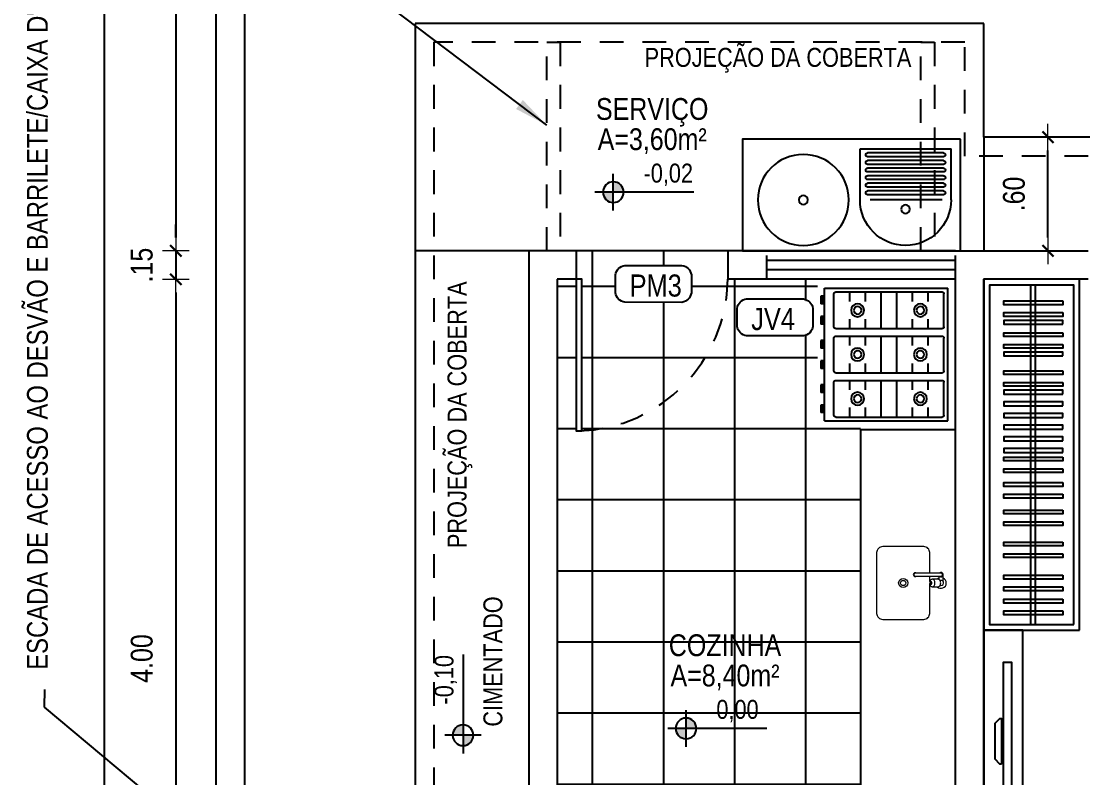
# Model space of a CAD drawing. Extents: x -415 to -176, y -135 to 749.
# Drawn here: x -397.89 to -392.29, y 738.41 to 742.4 of the extents above; entities that cross this region are included whole.
import ezdxf
from ezdxf.enums import TextEntityAlignment as Align

# ---------------------------------------------------------------- set-up
doc = ezdxf.new("R2010")
doc.units = 0
doc.header["$MEASUREMENT"] = 0
doc.header["$PDSIZE"] = -5
doc.linetypes.add('CONTINU', pattern=[0])
doc.linetypes.add('HIDDEN2', pattern=[0.1875, 0.125, -0.0625])
doc.layers.get('0').update_dxf_attribs({"linetype": 'CONTINUOUS'})
doc.layers.get('Defpoints').update_dxf_attribs({"linetype": 'CONTINUOUS'})
for name, color, linetype in [('003', 3, 'CONTINUOUS'), ('A-LAY-9', 9, 'CONTINUOUS'), ('a-pem-m', 6, 'CONTINUOUS'), ('AME_FRZ', 7, 'CONTINUOUS'), ('AR-MOB', 252, 'CONTINUOUS'), ('COTA', 7, 'CONTINUOUS'), ('COZINHA', 6, 'CONTINUOUS'), ('DIVERSOS', 1, 'CONTINUOUS'), ('E-txt-g', 3, 'CONTINUOUS'), ('Layer1', 7, 'CONTINUOUS'), ('LAYER7', 4, 'CONTINUOUS'), ('TEXTO3', 4, 'CONTINUOUS')]:
    doc.layers.add(name, color=color, linetype=linetype)
for name, color, linetype, lineweight in [('E-Cta-W', 7, 'CONTINUOUS', 20), ('E-Lay-9', 9, 'CONTINUOUS', 9), ('E-Pen-C', 4, 'CONTINUOUS', 15), ('E-Pen-G', 3, 'CONTINUOUS', 30), ('E-Txt-W', 7, 'CONTINUOUS', 20)]:
    doc.layers.add(name, color=color, linetype=linetype, lineweight=lineweight)
doc.styles.add('F2', font='swissc.ttf')
doc.styles.add('REG60', font='romans.shx', dxfattribs={"width": 0.8, "height": 0.15})
doc.styles.add('REG80', font='romans.shx', dxfattribs={"width": 0.8, "height": 0.2})
doc.dimstyles.new('DIMENSION-1', dxfattribs={"dimtxt": 0.11, "dimasz": 0.07, "dimexe": 1, "dimexo": 0, "dimgap": 0.12, "dimtad": 1, "dimzin": 7, "dimdsep": 46, "dimtxsty": 'F2', "dimblk1": 'TRACO', "dimblk2": 'TRACO', "dimsah": 1, "dimcen": 1, "dimse1": 1, "dimse2": 1, "dimclrd": 256, "dimclre": 256, "dimclrt": 6, "dimadec": 0, "dimazin": 0, "dimtfac": 1, "dimtix": 1, "dimtmove": 2, "dimatfit": 3, "dimldrblk": 'TRACO', "dimfxl": 1, "dimtolj": 1, "dimtzin": 0, "dimarcsym": 0})
doc.dimstyles.get("Standard").update_dxf_attribs({"dimtxt": 0.18, "dimasz": 0.18, "dimexe": 0.18, "dimexo": 0.0625, "dimgap": 0.09, "dimtad": 0, "dimtih": 1, "dimtoh": 1, "dimdec": 4, "dimzin": 0, "dimdsep": 46, "dimtxsty": 'Standard', "dimcen": 0.09, "dimadec": 0, "dimazin": 0, "dimtfac": 1, "dimtdec": 4, "dimtofl": 0, "dimtmove": 0, "dimatfit": 3, "dimfxl": 1, "dimtolj": 1, "dimtzin": 0, "dimarcsym": 0})

# ---------------------------------------------------------------- blocks, each defined once
blk = doc.blocks.new('LAVAND')
at = {"layer": 'A-LAY-9', "color": 8}
for p, q in [((0.2685, 1.0695), (0.5385, 1.0695)), ((0.5385, 0.5895), (0.5385, 1.0695)), ((0.2685, 1.0233), (0.2685, 0.6429)), ((0.2964, 1.0295), (0.2964, 0.6295)), ((0.3164, 1.0295), (0.3164, 0.6295)), ((0.3364, 1.0295), (0.3364, 0.6295)), ((0.3564, 1.0295), (0.3564, 0.6295)), ((0.3764, 1.0295), (0.3764, 0.6295)), ((0.3964, 1.0295), (0.3964, 0.6295)), ((0.4164, 1.0295), (0.4164, 0.6295)), ((0.4364, 1.0295), (0.4364, 0.6295)), ((0.4564, 1.0295), (0.4564, 0.6295)), ((0.4764, 1.0295), (0.4764, 0.6295)), ((0.4964, 1.0295), (0.4964, 0.6295)), ((0.5164, 1.0295), (0.5164, 0.6295)), ((0.2685, 0.5895), (0.5385, 0.5895)), ((0, 0.35), (0, -0.03))]:
    blk.add_line(p, q, dxfattribs=at)
blk.add_lwpolyline([(0.59, 1.12), (0.59, -0.03), (0, -0.03), (0, 1.12)], close=True, dxfattribs=at)
for centre, radius in [((0.2199, 0.8295), 0.0233), ((0.2685, 0.2905), 0.24), ((0.2685, 0.2905), 0.0233)]:
    blk.add_circle(centre, radius, dxfattribs=at)
for centre, radius, start, end in [((0.2685, 0.8295), 0.24, 90, 270), ((0.3064, 1.0295), 0.01, 0, 180), ((0.3464, 1.0295), 0.01, 0, 180), ((0.3864, 1.0295), 0.01, 0, 180), ((0.4264, 1.0295), 0.01, 0, 180), ((0.4664, 1.0295), 0.01, 0, 180), ((0.5064, 1.0295), 0.01, 0, 180), ((0.3064, 0.6295), 0.01, 180, 0), ((0.3464, 0.6295), 0.01, 180, 0), ((0.3864, 0.6295), 0.01, 180, 0), ((0.4264, 0.6295), 0.01, 180, 0), ((0.4664, 0.6295), 0.01, 180, 0), ((0.5064, 0.6295), 0.01, 180, 0)]:
    blk.add_arc(centre, radius, start, end, dxfattribs=at)
blk = doc.blocks.new('Fogão03_6')
at = {"layer": 'a-pem-m', "color": 8}
for p, q in [((-0.35, -0.65), (-0.35, 0)), ((-0.35, 0), (0.35, 0)), ((-0.35, 0), (0.35, 0)), ((-0.35, -0.65), (-0.35, 0)), ((-0.33, -0.59), (-0.33, -0.03)), ((-0.33, -0.59), (-0.33, -0.03)), ((-0.32, -0.02), (-0.1467, -0.02)), ((-0.32, -0.02), (-0.1467, -0.02)), ((-0.1367, -0.59), (-0.1367, -0.03)), ((-0.1367, -0.59), (-0.1367, -0.03)), ((-0.0967, -0.59), (-0.0967, -0.03)), ((-0.0967, -0.59), (-0.0967, -0.03)), ((-0.0867, -0.02), (0.0867, -0.02)), ((-0.0867, -0.02), (0.0867, -0.02)), ((0.0967, -0.59), (0.0967, -0.03)), ((0.0967, -0.59), (0.0967, -0.03)), ((0.1367, -0.59), (0.1367, -0.03)), ((0.1367, -0.59), (0.1367, -0.03)), ((0.1467, -0.02), (0.32, -0.02)), ((0.1467, -0.02), (0.32, -0.02)), ((0.33, -0.59), (0.33, -0.03)), ((0.33, -0.59), (0.33, -0.03)), ((0.35, -0.65), (0.35, 0)), ((0.35, -0.65), (0.35, 0)), ((-0.33, -0.1029), (-0.28, -0.1029)), ((-0.33, -0.1029), (-0.28, -0.1029)), ((-0.1867, -0.1029), (-0.1367, -0.1029)), ((-0.1867, -0.1029), (-0.1367, -0.1029)), ((-0.0967, -0.1029), (-0.0467, -0.1029)), ((-0.0967, -0.1029), (-0.0467, -0.1029)), ((0.0467, -0.1029), (0.0967, -0.1029)), ((0.0467, -0.1029), (0.0967, -0.1029)), ((0.1367, -0.1029), (0.1867, -0.1029)), ((0.1367, -0.1029), (0.1867, -0.1029)), ((0.28, -0.1029), (0.33, -0.1029)), ((0.28, -0.1029), (0.33, -0.1029)), ((-0.33, -0.1857), (-0.28, -0.1857)), ((-0.33, -0.1857), (-0.28, -0.1857)), ((-0.1867, -0.1857), (-0.1367, -0.1857)), ((-0.1867, -0.1857), (-0.1367, -0.1857)), ((-0.0967, -0.1857), (-0.0467, -0.1857)), ((-0.0967, -0.1857), (-0.0467, -0.1857)), ((0.0467, -0.1857), (0.0967, -0.1857)), ((0.0467, -0.1857), (0.0967, -0.1857)), ((0.1367, -0.1857), (0.1867, -0.1857)), ((0.1367, -0.1857), (0.1867, -0.1857)), ((0.28, -0.1857), (0.33, -0.1857)), ((0.28, -0.1857), (0.33, -0.1857)), ((-0.33, -0.2686), (-0.1367, -0.2686)), ((-0.33, -0.2686), (-0.1367, -0.2686)), ((-0.0967, -0.2686), (0.0967, -0.2686)), ((-0.0967, -0.2686), (0.0967, -0.2686)), ((0.1367, -0.2686), (0.33, -0.2686)), ((0.1367, -0.2686), (0.33, -0.2686)), ((-0.33, -0.3514), (-0.1367, -0.3514)), ((-0.33, -0.3514), (-0.1367, -0.3514)), ((-0.0967, -0.3514), (0.0967, -0.3514)), ((-0.0967, -0.3514), (0.0967, -0.3514)), ((0.1367, -0.3514), (0.33, -0.3514)), ((0.1367, -0.3514), (0.33, -0.3514)), ((-0.33, -0.4343), (-0.28, -0.4343)), ((-0.33, -0.4343), (-0.28, -0.4343)), ((-0.1867, -0.4343), (-0.1367, -0.4343)), ((-0.1867, -0.4343), (-0.1367, -0.4343)), ((-0.0967, -0.4343), (-0.0467, -0.4343)), ((-0.0967, -0.4343), (-0.0467, -0.4343)), ((0.0467, -0.4343), (0.0967, -0.4343)), ((0.0467, -0.4343), (0.0967, -0.4343)), ((0.1367, -0.4343), (0.1867, -0.4343)), ((0.1367, -0.4343), (0.1867, -0.4343)), ((0.28, -0.4343), (0.33, -0.4343)), ((0.28, -0.4343), (0.33, -0.4343)), ((-0.33, -0.5171), (-0.28, -0.5171)), ((-0.33, -0.5171), (-0.28, -0.5171)), ((-0.1867, -0.5171), (-0.1367, -0.5171)), ((-0.1867, -0.5171), (-0.1367, -0.5171)), ((-0.0967, -0.5171), (-0.0467, -0.5171)), ((-0.0967, -0.5171), (-0.0467, -0.5171)), ((0.0467, -0.5171), (0.0967, -0.5171)), ((0.0467, -0.5171), (0.0967, -0.5171)), ((0.1367, -0.5171), (0.1867, -0.5171)), ((0.1367, -0.5171), (0.1867, -0.5171)), ((0.28, -0.5171), (0.33, -0.5171)), ((0.28, -0.5171), (0.33, -0.5171)), ((-0.32, -0.6), (-0.1467, -0.6)), ((-0.32, -0.6), (-0.1467, -0.6)), ((-0.0867, -0.6), (0.0867, -0.6)), ((-0.0867, -0.6), (0.0867, -0.6)), ((0.1467, -0.6), (0.32, -0.6)), ((0.1467, -0.6), (0.32, -0.6)), ((-0.35, -0.65), (0.35, -0.65)), ((-0.35, -0.65), (0.35, -0.65)), ((-0.3068, -0.65), (-0.3068, -0.67)), ((-0.3068, -0.65), (-0.3068, -0.67)), ((-0.2669, -0.66), (-0.3068, -0.66)), ((-0.2669, -0.66), (-0.3068, -0.66)), ((-0.2669, -0.67), (-0.3068, -0.67)), ((-0.2669, -0.67), (-0.3068, -0.67)), ((-0.2669, -0.65), (-0.2669, -0.67)), ((-0.2669, -0.65), (-0.2669, -0.67)), ((-0.1998, -0.65), (-0.1998, -0.67)), ((-0.1998, -0.65), (-0.1998, -0.67)), ((-0.1599, -0.66), (-0.1998, -0.66)), ((-0.1599, -0.66), (-0.1998, -0.66)), ((-0.1599, -0.67), (-0.1998, -0.67)), ((-0.1599, -0.67), (-0.1998, -0.67)), ((-0.1599, -0.65), (-0.1599, -0.67)), ((-0.1599, -0.65), (-0.1599, -0.67)), ((-0.0734, -0.65), (-0.0734, -0.67)), ((-0.0734, -0.65), (-0.0734, -0.67)), ((-0.0335, -0.66), (-0.0734, -0.66)), ((-0.0335, -0.66), (-0.0734, -0.66)), ((-0.0335, -0.67), (-0.0734, -0.67)), ((-0.0335, -0.67), (-0.0734, -0.67)), ((-0.0335, -0.65), (-0.0335, -0.67)), ((-0.0335, -0.65), (-0.0335, -0.67)), ((0.0335, -0.65), (0.0335, -0.67)), ((0.0335, -0.65), (0.0335, -0.67)), ((0.0734, -0.66), (0.0335, -0.66)), ((0.0734, -0.66), (0.0335, -0.66)), ((0.0734, -0.67), (0.0335, -0.67)), ((0.0734, -0.67), (0.0335, -0.67)), ((0.0734, -0.65), (0.0734, -0.67)), ((0.0734, -0.65), (0.0734, -0.67)), ((0.1599, -0.65), (0.1599, -0.67)), ((0.1599, -0.65), (0.1599, -0.67)), ((0.1998, -0.66), (0.1599, -0.66)), ((0.1998, -0.66), (0.1599, -0.66)), ((0.1998, -0.67), (0.1599, -0.67)), ((0.1998, -0.67), (0.1599, -0.67)), ((0.1998, -0.65), (0.1998, -0.67)), ((0.1998, -0.65), (0.1998, -0.67)), ((0.2669, -0.65), (0.2669, -0.67)), ((0.2669, -0.65), (0.2669, -0.67)), ((0.3067, -0.66), (0.2669, -0.66)), ((0.3067, -0.66), (0.2669, -0.66)), ((0.3067, -0.67), (0.2669, -0.67)), ((0.3067, -0.67), (0.2669, -0.67)), ((0.3067, -0.65), (0.3067, -0.67)), ((0.3067, -0.65), (0.3067, -0.67))]:
    blk.add_line(p, q, dxfattribs=at)
for centre, radius in [((-0.2333, -0.1443), 0.0341), ((-0.2333, -0.1443), 0.0341), ((0, -0.1443), 0.0341), ((0, -0.1443), 0.0341), ((0.2333, -0.1443), 0.0341), ((0.2333, -0.1443), 0.0341), ((-0.2333, -0.1443), 0.02), ((-0.2333, -0.1443), 0.02), ((0, -0.1443), 0.02), ((0, -0.1443), 0.02), ((0.2333, -0.1443), 0.02), ((0.2333, -0.1443), 0.02), ((-0.2333, -0.4757), 0.0341), ((-0.2333, -0.4757), 0.0341), ((0, -0.4757), 0.0341), ((0, -0.4757), 0.0341), ((0.2333, -0.4757), 0.0341), ((0.2333, -0.4757), 0.0341), ((-0.2333, -0.4757), 0.02), ((-0.2333, -0.4757), 0.02), ((0, -0.4757), 0.02), ((0, -0.4757), 0.02), ((0.2333, -0.4757), 0.02), ((0.2333, -0.4757), 0.02)]:
    blk.add_circle(centre, radius, dxfattribs=at)
for centre, start, end in [((-0.32, -0.03), 89.9995, 179.9996), ((-0.32, -0.03), 89.9995, 179.9996), ((-0.1467, -0.03), 359.9996, 89.9995), ((-0.1467, -0.03), 359.9996, 89.9995), ((-0.0867, -0.03), 89.9995, 179.9996), ((-0.0867, -0.03), 89.9995, 179.9996), ((0.0867, -0.03), 359.9996, 89.9995), ((0.0867, -0.03), 359.9996, 89.9995), ((0.1467, -0.03), 89.9995, 179.9996), ((0.1467, -0.03), 89.9995, 179.9996), ((0.32, -0.03), 359.9996, 89.9995), ((0.32, -0.03), 359.9996, 89.9995), ((-0.32, -0.59), 179.9996, 269.9995), ((-0.32, -0.59), 179.9996, 269.9995), ((-0.1467, -0.59), 269.9995, 359.9996), ((-0.1467, -0.59), 269.9995, 359.9996), ((-0.0867, -0.59), 179.9996, 269.9995), ((-0.0867, -0.59), 179.9996, 269.9995), ((0.0867, -0.59), 269.9995, 359.9996), ((0.0867, -0.59), 269.9995, 359.9996), ((0.1467, -0.59), 179.9996, 269.9995), ((0.1467, -0.59), 179.9996, 269.9995), ((0.32, -0.59), 269.9995, 359.9996), ((0.32, -0.59), 269.9995, 359.9996)]:
    blk.add_arc(centre, 0.01, start, end, dxfattribs=at)
blk = doc.blocks.new('Cuba coz')
at = {"color": 8}
blk.add_line((7.5, -4.5), (7.5, -2.41), dxfattribs=at)
for points in [[(13.41, -6.5), (13.41, -20, 0.414214), (17.41, -24), (44.41, -24, 0.414214), (48.41, -20), (48.41, 20, 0.414214), (44.41, 24), (17.41, 24, 0.414214), (13.41, 20), (13.41, 0.74)], [(6.7, 1.75), (6, 1.75, 0.546464), (4.41, -0.73, -0.10784), (4.5, -1.15), (4.5, -5.5)], [(11.72, 2.5), (7.96, 2.5, 0.133256), (7.32, 2.33, 0.106756), (6.71, 1.77, 0.082828), (6.34, 0.99, 0.071352), (6.19, 0, 0.071352), (6.34, -0.99, 0.082828), (6.71, -1.77, 0.106756), (7.32, -2.33, 0.133256), (7.96, -2.5), (11.72, -2.5)], [(4.41, -0.73, 0.293273), (6, -1.75), (6.7, -1.75)], [(13.41, -1), (13.41, -4.5, 0.414214)]]:
    blk.add_lwpolyline(points, format="xyb", dxfattribs=at)
for points in [[(11.72, -2.5, 0.133256), (12.36, -2.33, 0.106756), (12.97, -1.77, 0.082828), (13.35, -0.99, 0.071352), (13.49, 0, 0.071352), (13.35, 0.99, 0.082828), (12.97, 1.77, 0.106756), (12.36, 2.33, 0.133256), (11.72, 2.5, 0.133256), (11.08, 2.33, 0.106756), (10.47, 1.77, 0.082828), (10.1, 0.99, 0.071352), (9.95, 0, 0.071352), (10.1, -0.99, 0.082828), (10.47, -1.77, 0.106756), (11.08, -2.33, 0.133256)], [(12.47, 0.75, 0.133256), (12.28, 0.7, 0.106756), (12.1, 0.53, 0.082828), (11.98, 0.3, 0.071352), (11.94, 0, 0.071352), (11.98, -0.3, 0.082828), (12.1, -0.53, 0.106756), (12.28, -0.7, 0.133256), (12.47, -0.75, 0.133256), (12.66, -0.7, 0.106756), (12.85, -0.53, 0.082828), (12.96, -0.3, 0.071352), (13, 0, 0.071352), (12.96, 0.3, 0.082828), (12.85, 0.53, 0.106756), (12.66, 0.7, 0.133256)], [(6, -6.5), (23, -6.5, 1), (23, -4.5), (6, -4.5, 1)]]:
    blk.add_lwpolyline(points, format="xyb", close=True, dxfattribs=at)
for radius in [3, 1.75]:
    blk.add_circle((30.91, 0), radius, dxfattribs=at)
for centre, radius, start, end in [((6, 0), 3.5, 45.58469, 244.62307), ((6, -5.5), 1.5, 41.81031, 318.18969), ((6, 0), 3.5, 295.37693, 314.41531), ((23, -5.5), 1.25, 233.1301, 126.8699)]:
    blk.add_arc(centre, radius, start, end, dxfattribs=at)
blk = doc.blocks.new('TXT-AMB75')
at = {"layer": 'E-txt-g', "style": 'REG80', "width": 0.8, "flags": 8}
blk.add_attdef('TXT', text='', height=0.2, dxfattribs=at).set_placement((0.0055, 0.2964), align=Align.CENTER)
at = {"layer": 'E-Txt-W', "style": 'REG60', "width": 0.8, "flags": 8}
blk.add_attdef('TXT', text='', height=0.15, dxfattribs=at).set_placement((0.0055, 0.0271), align=Align.CENTER)
blk = doc.blocks.new('NIVEL')
at = {"layer": 'DIVERSOS'}
h = blk.add_hatch(color=7, dxfattribs=at)
h.paths.add_polyline_path([(0, 0.137, 0.414214), (-0.137, 0), (0, 0)])
h.paths.add_polyline_path([(0, 0), (0, -0.137, 0.414214), (0.137, 0)])
at = {"layer": 'DIVERSOS', "color": 7}
for p, q in [((0, 0.242), (0, -0.242)), ((1.067, 0), (-0.242, 0))]:
    blk.add_line(p, q, dxfattribs=at)
blk.add_circle((0, 0), 0.137, dxfattribs=at)
blk = doc.blocks.new('TRACO')
at = {"layer": 'E-Pen-C'}
for p, q in [((0, 1), (0, -1)), ((-1, 0), (1, 0))]:
    blk.add_line(p, q, dxfattribs=at)
at = {"layer": 'E-Pen-G'}
blk.add_line((-0.424, -0.424), (0.424, 0.424), dxfattribs=at)
blk = doc.blocks.new('*D318')
at = {"color": 4, "lineweight": -2}
blk.add_line((-397.0727, 744.9671), (-397.0727, 741.2571), dxfattribs=at)
at = {"layer": 'Defpoints', "color": 0, "linetype": 'Continuous'}
for p in [(-396.7112, 745.0371), (-397.0727, 741.1871), (-395.2112, 741.1871)]:
    blk.add_point(p, dxfattribs=at)
at = {"color": 4, "linetype": 'Continuous', "lineweight": -2, "xscale": 0.07, "yscale": 0.07, "zscale": 0.07}
for p, rotation in [((-397.0727, 745.0371), 90), ((-397.0727, 741.1871), 270)]:
    blk.add_blockref('TRACO', p, dxfattribs=dict(at, rotation=rotation))
at = {"color": 4, "linetype": 'Continuous', "insert": (-397.2518, 743.1121), "char_height": 0.115, "attachment_point": 5, "rotation": 90, "style": 'F2'}
blk.add_mtext('\\A1;3.85', dxfattribs=at)
blk = doc.blocks.new('*D319')
at = {"color": 4, "lineweight": -2}
for p, q in [((-397.0727, 741.2571), (-397.0727, 741.3271)), ((-397.0727, 741.1871), (-397.0727, 741.0371)), ((-397.0727, 740.9671), (-397.0727, 740.8971))]:
    blk.add_line(p, q, dxfattribs=at)
at = {"layer": 'Defpoints', "color": 0, "linetype": 'Continuous'}
for p in [(-395.2112, 741.1871), (-397.0727, 741.0371), (-395.0612, 741.0371)]:
    blk.add_point(p, dxfattribs=at)
at = {"color": 4, "linetype": 'Continuous', "lineweight": -2, "xscale": 0.07, "yscale": 0.07, "zscale": 0.07}
for p, rotation in [((-397.0727, 741.1871), 270), ((-397.0727, 741.0371), 90)]:
    blk.add_blockref('TRACO', p, dxfattribs=dict(at, rotation=rotation))
at = {"color": 4, "linetype": 'Continuous', "insert": (-397.2518, 741.1121), "char_height": 0.115, "attachment_point": 5, "rotation": 90, "style": 'F2'}
blk.add_mtext('\\A1;.15', dxfattribs=at)
blk = doc.blocks.new('*D320')
at = {"color": 4, "lineweight": -2}
blk.add_line((-397.0727, 740.9671), (-397.0727, 737.1071), dxfattribs=at)
at = {"layer": 'Defpoints', "color": 0, "linetype": 'Continuous'}
for p in [(-395.0612, 741.0371), (-397.0727, 737.0371), (-392.8112, 737.0371)]:
    blk.add_point(p, dxfattribs=at)
at = {"color": 4, "linetype": 'Continuous', "lineweight": -2, "xscale": 0.07, "yscale": 0.07, "zscale": 0.07}
for p, rotation in [((-397.0727, 741.0371), 90), ((-397.0727, 737.0371), 270)]:
    blk.add_blockref('TRACO', p, dxfattribs=dict(at, rotation=rotation))
at = {"color": 4, "linetype": 'Continuous', "insert": (-397.2517, 739.0371), "char_height": 0.115, "attachment_point": 5, "rotation": 90, "style": 'F2'}
blk.add_mtext('\\A1;4.00', dxfattribs=at)
blk = doc.blocks.new('*D363')
at = {"color": 4, "lineweight": -2}
blk.add_line((-392.4735, 741.2571), (-392.4735, 741.7171), dxfattribs=at)
at = {"layer": 'Defpoints', "color": 0, "linetype": 'Continuous'}
for p in [(-392.4735, 741.7871), (-390.0112, 741.7871), (-390.0112, 741.1871)]:
    blk.add_point(p, dxfattribs=at)
at = {"color": 4, "linetype": 'Continuous', "lineweight": -2, "xscale": 0.07, "yscale": 0.07, "zscale": 0.07}
for p, rotation in [((-392.4735, 741.7871), 90), ((-392.4735, 741.1871), 270)]:
    blk.add_blockref('TRACO', p, dxfattribs=dict(at, rotation=rotation))
at = {"color": 4, "linetype": 'Continuous', "insert": (-392.6525, 741.4871), "char_height": 0.115, "attachment_point": 5, "rotation": 90, "style": 'F2'}
blk.add_mtext('\\A1;.60', dxfattribs=at)
blk = doc.blocks.new('*D443')
at = {"color": 4, "lineweight": -2}
blk.add_line((-397.4491, 720.2571), (-397.4491, 745.1171), dxfattribs=at)
at = {"layer": 'Defpoints', "color": 0, "linetype": 'Continuous'}
for p in [(-397.4491, 745.1871), (-396.8612, 745.1871), (-396.8612, 720.1871)]:
    blk.add_point(p, dxfattribs=at)
at = {"color": 4, "linetype": 'Continuous', "lineweight": -2, "xscale": 0.07, "yscale": 0.07, "zscale": 0.07}
for p, rotation in [((-397.4491, 745.1871), 90), ((-397.4491, 720.1871), 270)]:
    blk.add_blockref('TRACO', p, dxfattribs=dict(at, rotation=rotation))
at = {"color": 4, "linetype": 'Continuous', "insert": (-397.6282, 732.6871), "char_height": 0.115, "attachment_point": 5, "rotation": 90, "style": 'F2'}
blk.add_mtext('\\A1;25.00', dxfattribs=at)

msp = doc.modelspace()

# ---------------------------------------------------------------- hatches: boundary and pattern name
h = msp.add_hatch()
h.set_pattern_fill('ANSI37,_O', color=8, scale=3, angle=45)
h.set_pattern_definition([(90, (0, 0), (-0.375, 6e-17), []), (180, (0, 0), (-6e-17, -0.375), [])])
h.paths.add_polyline_path([(-394.9612, 741.1871), (-394.9612, 741.0371), (-395.0612, 741.0371), (-395.0612, 736.8871), (-394.0112, 736.8871), (-394.0112, 737.2871), (-392.9612, 737.2871), (-392.9612, 737.4592), (-393.675, 737.4592), (-393.675, 738.2241), (-393.4612, 738.2778), (-393.4612, 740.2907), (-393.6887, 740.2907), (-393.6887, 741.0371), (-394.1612, 741.0371), (-394.1612, 741.1871)])
edge = h.paths.add_edge_path(flags=16)
edge.add_arc((-394.4125, 740.9743), 0.0592, 278.3326, 351.6674, ccw=False)
edge.add_line((-394.4039, 740.9157), (-394.7042, 740.916))
edge.add_arc((-394.696, 740.9743), 0.0589, 188.3991, 261.9681, ccw=False)
edge.add_line((-394.7542, 740.9657), (-394.7542, 741.0604))
edge.add_arc((-394.6953, 741.0518), 0.0595, 98.6118, 171.7415, ccw=False)
edge.add_line((-394.7042, 741.1107), (-394.4039, 741.1104))
edge.add_arc((-394.4125, 741.0518), 0.0592, 8.3326, 81.6674, ccw=False)
edge.add_line((-394.3539, 741.0604), (-394.3539, 740.9657))
edge = h.paths.add_edge_path(flags=16)
edge.add_arc((-393.7714, 740.7976), 0.0592, 278.3326, 351.6674, ccw=False)
edge.add_line((-393.7628, 740.739), (-394.0631, 740.7393))
edge.add_arc((-394.0549, 740.7976), 0.0589, 188.3991, 261.9681, ccw=False)
edge.add_line((-394.1131, 740.789), (-394.1131, 740.8837))
edge.add_arc((-394.0542, 740.8751), 0.0595, 98.6118, 171.7415, ccw=False)
edge.add_line((-394.0631, 740.934), (-393.7628, 740.9337))
edge.add_arc((-393.7714, 740.8751), 0.0592, 8.3326, 81.6674, ccw=False)
edge.add_line((-393.7128, 740.8837), (-393.7128, 740.789))
h.paths.add_polyline_path([(-394.9612, 741.0371), (-394.9612, 740.2378), (-394.9312, 740.2378), (-394.9312, 741.0371)], flags=16)
edge = h.paths.add_edge_path(flags=16)
edge.add_line((-393.9567, 738.6685), (-394.4782, 738.6685))
edge = h.paths.add_edge_path(flags=16)
edge.add_arc((-394.3818, 738.6685), 0.0548, 0, 360)
edge = h.paths.add_edge_path(flags=16)
edge.add_line((-394.3818, 738.5722), (-394.3818, 738.7649))
h.paths.add_polyline_path([(-394.4765, 739.0169), (-393.8766, 739.0169), (-393.8766, 739.1977), (-394.4765, 739.1977)], flags=24)
h.paths.add_polyline_path([(-394.5323, 738.8339), (-393.8208, 738.8339), (-393.8208, 739.0405), (-394.5323, 739.0405)], flags=24)
h.paths.add_polyline_path([(-394.2521, 738.6698), (-393.9604, 738.6698), (-393.9604, 738.8494), (-394.2521, 738.8494)], flags=24)
h.paths.add_polyline_path([(-394.1735, 737.5871), (-393.8492, 737.5871), (-393.8492, 737.828), (-394.1735, 737.828)], flags=24)

# ---------------------------------------------------------------- linework, layer by layer
at = {"color": 8, "linetype": 'Continuous'}
for p, q in [((-392.8112, 741.7871), (-392.8112, 741.1871)), ((-395.2112, 741.1871), (-395.8112, 741.1871))]:
    msp.add_line(p, q, dxfattribs=at)
at = {"color": 8}
for points in [[(-392.3073, 739.1869), (-392.3073, 741.0371), (-392.8112, 741.0371), (-392.8112, 739.1869)], [(-392.3373, 739.2169), (-392.3373, 741.0071), (-392.7812, 741.0071), (-392.7812, 739.2169)], [(-392.8112, 739.1869), (-392.8112, 737.99), (-392.6061, 737.99), (-392.6061, 739.1869)]]:
    msp.add_lwpolyline(points, close=True, dxfattribs=at)
at = {"color": 8, "linetype": 'CONTINU'}
msp.add_lwpolyline([(-393.4612, 740.2426), (-393.4612, 738.2778), (-392.9612, 738.2778), (-392.9612, 740.2426)], close=True, dxfattribs=at)
at = {"layer": '003', "color": 8, "ltscale": 0.5}
for p, q in [((-392.5639, 739.2169), (-392.5639, 741.0071)), ((-392.5389, 739.2169), (-392.5389, 741.0071))]:
    msp.add_line(p, q, dxfattribs=at)
for points in [[(-392.3948, 740.923), (-392.3948, 740.903), (-392.7066, 740.903), (-392.7066, 740.923)], [(-392.3948, 740.8615), (-392.3948, 740.8415), (-392.7066, 740.8415), (-392.7066, 740.8615)], [(-392.3948, 740.8005), (-392.3948, 740.8205), (-392.7066, 740.8205), (-392.7066, 740.8005)], [(-392.3948, 740.7556), (-392.3948, 740.7356), (-392.7066, 740.7356), (-392.7066, 740.7556)], [(-392.3948, 740.694), (-392.3948, 740.674), (-392.7066, 740.674), (-392.7066, 740.694)], [(-392.3948, 740.633), (-392.3948, 740.653), (-392.7066, 740.653), (-392.7066, 740.633)], [(-392.3948, 740.5547), (-392.3948, 740.5347), (-392.7066, 740.5347), (-392.7066, 740.5547)], [(-392.3948, 740.4931), (-392.3948, 740.4731), (-392.7066, 740.4731), (-392.7066, 740.4931)], [(-392.3948, 740.4321), (-392.3948, 740.4521), (-392.7066, 740.4521), (-392.7066, 740.4321)], [(-392.3948, 740.3706), (-392.3948, 740.3906), (-392.7066, 740.3906), (-392.7066, 740.3706)], [(-392.3948, 740.309), (-392.3948, 740.329), (-392.7066, 740.329), (-392.7066, 740.309)], [(-392.3948, 740.2474), (-392.3948, 740.2674), (-392.7066, 740.2674), (-392.7066, 740.2474)], [(-392.3948, 740.1859), (-392.3948, 740.2059), (-392.7066, 740.2059), (-392.7066, 740.1859)], [(-392.3948, 740.1243), (-392.3948, 740.1443), (-392.7066, 740.1443), (-392.7066, 740.1243)], [(-392.3948, 740.0999), (-392.3948, 740.0799), (-392.7066, 740.0799), (-392.7066, 740.0999)], [(-392.3948, 740.0384), (-392.3948, 740.0184), (-392.7066, 740.0184), (-392.7066, 740.0384)], [(-392.3948, 739.9653), (-392.3948, 739.9453), (-392.7066, 739.9453), (-392.7066, 739.9653)], [(-392.3948, 739.9037), (-392.3948, 739.8837), (-392.7066, 739.8837), (-392.7066, 739.9037)], [(-392.3948, 739.8196), (-392.3948, 739.7996), (-392.7066, 739.7996), (-392.7066, 739.8196)], [(-392.3948, 739.758), (-392.3948, 739.738), (-392.7066, 739.738), (-392.7066, 739.758)], [(-392.3948, 739.6516), (-392.3948, 739.6316), (-392.7066, 739.6316), (-392.7066, 739.6516)], [(-392.3948, 739.59), (-392.3948, 739.57), (-392.7066, 739.57), (-392.7066, 739.59)], [(-392.3948, 739.4763), (-392.3948, 739.4563), (-392.7066, 739.4563), (-392.7066, 739.4763)], [(-392.3948, 739.4147), (-392.3948, 739.3947), (-392.7066, 739.3947), (-392.7066, 739.4147)], [(-392.3948, 739.3497), (-392.3948, 739.3297), (-392.7066, 739.3297), (-392.7066, 739.3497)], [(-392.3948, 739.2881), (-392.3948, 739.2681), (-392.7066, 739.2681), (-392.7066, 739.2881)]]:
    msp.add_lwpolyline(points, close=True, dxfattribs=at)
at = {"layer": 'AME_FRZ', "color": 7, "linetype": 'Continuous'}
msp.add_lwpolyline([(-394.9612, 741.0371), (-394.9612, 740.2378), (-394.9312, 740.2378), (-394.9312, 741.0371)], close=True, dxfattribs=at)
at = {"layer": 'AR-MOB'}
for points in [[(-392.6655, 738.2), (-392.7083, 738.2), (-392.7083, 739.0176), (-392.6655, 739.0176)], [(-392.718, 738.4798), (-392.7266, 738.4798), (-392.7522, 738.5055), (-392.7522, 738.6956), (-392.7266, 738.7213), (-392.718, 738.7213)]]:
    msp.add_lwpolyline(points, close=True, dxfattribs=at)
at = {"layer": 'COTA', "color": 4, "linetype": 'Continuous'}
for points in [[(-394.3539, 740.9657, -0.331371), (-394.4039, 740.9157), (-394.7042, 740.916, -0.332506), (-394.7542, 740.9657), (-394.7542, 741.0604, -0.330378), (-394.7042, 741.1107), (-394.4039, 741.1104, -0.331371), (-394.3539, 741.0604)], [(-393.7128, 740.789, -0.331371), (-393.7628, 740.739), (-394.0631, 740.7393, -0.332506), (-394.1131, 740.789), (-394.1131, 740.8837, -0.330378), (-394.0631, 740.934), (-393.7628, 740.9337, -0.331371), (-393.7128, 740.8837)]]:
    msp.add_lwpolyline(points, format="xyb", close=True, dxfattribs=at)
at = {"layer": 'COTA', "color": 8, "linetype": 'HIDDEN2'}
msp.add_arc((-394.9736, 741.0492), 0.8125, 271.933, 359.1514, dxfattribs=at)
at = {"layer": 'TEXTO3', "color": 5}
for p, q in [((-396.8612, 745.1871), (-396.8612, 720.1871)), ((-396.7112, 745.0371), (-396.7112, 720.6371)), ((-394.9612, 741.1871), (-395.2112, 741.1871)), ((-395.2112, 741.1871), (-395.2112, 735.5292)), ((-394.9612, 741.1871), (-394.9612, 741.0371)), ((-393.9562, 741.1871), (-394.1612, 741.1871)), ((-394.1612, 741.1871), (-394.1612, 741.0371)), ((-392.9612, 741.1871), (-392.2612, 741.1871)), ((-394.9612, 741.0371), (-395.0612, 741.0371)), ((-395.0612, 741.0371), (-395.0612, 735.5292)), ((-393.9562, 741.0371), (-394.1612, 741.0371)), ((-392.9612, 741.0371), (-392.9612, 741.0371)), ((-392.9612, 736.8871), (-392.9612, 741.0371)), ((-392.2612, 741.0371), (-392.8112, 741.0371)), ((-392.8112, 737.0371), (-392.8112, 741.0371))]:
    msp.add_line(p, q, dxfattribs=at)
at = {"layer": 'TEXTO3', "color": 8}
for p, q in [((-395.8112, 742.3871), (-395.8112, 730.1371)), ((-392.8112, 742.3871), (-395.8112, 742.3871)), ((-392.8112, 741.7871), (-392.8112, 742.3871)), ((-390.0112, 741.7871), (-392.8112, 741.7871)), ((-394.1612, 741.1871), (-394.9612, 741.1871)), ((-392.9612, 741.1871), (-393.9562, 741.1871)), ((-392.9612, 741.0371), (-393.9562, 741.0371))]:
    msp.add_line(p, q, dxfattribs=at)
at = {"layer": 'TEXTO3', "color": 8, "linetype": 'HIDDEN2'}
for p, q in [((-395.7112, 742.2871), (-395.7112, 730.2371)), ((-392.9112, 742.2871), (-395.7112, 742.2871)), ((-392.9112, 741.6871), (-392.9112, 742.2871)), ((-390.0112, 741.6871), (-392.9112, 741.6871))]:
    msp.add_line(p, q, dxfattribs=at)
at = {"layer": 'TEXTO3', "color": 5, "linetype": 'HIDDEN2'}
for p, q in [((-393.9562, 741.0371), (-393.9562, 741.1871)), ((-392.9612, 741.0371), (-392.9612, 741.1871))]:
    msp.add_line(p, q, dxfattribs=at)
at = {"layer": 'TEXTO3', "color": 7}
for p, q in [((-392.9612, 741.1371), (-393.9562, 741.1371)), ((-392.9612, 741.0871), (-393.9562, 741.0871))]:
    msp.add_line(p, q, dxfattribs=at)
at = {"layer": 'TEXTO3', "color": 8, "linetype": 'HIDDEN2'}
for points in [[(-395.1169, 741.1871), (-395.1169, 742.2871), (-395.045, 742.2871), (-395.045, 741.1871)], [(-393.1444, 741.1871), (-393.1444, 742.2871), (-393.0725, 742.2871), (-393.0725, 741.1871)]]:
    msp.add_lwpolyline(points, close=True, dxfattribs=at)

# ---------------------------------------------------------------- block references
ref = msp.add_blockref('TXT-AMB75', (-394.5645, 741.662), dxfattribs=dict(xscale=0.7290000000000001, yscale=0.7290000000000001, zscale=0.7290000000000001))
ref.add_attrib('TXT', 'SERVIÇO', dxfattribs={"layer": 'E-txt-g', "color": 2, "height": 0.115, "style": 'F2'}).set_placement((-394.5605, 741.8781), align=Align.CENTER)
ref.add_attrib('TXT', 'A=3,60m²', dxfattribs={"layer": 'E-Txt-W', "height": 0.115, "style": 'F2'}).set_placement((-394.5605, 741.7187), align=Align.CENTER)
ref = msp.add_blockref('TXT-AMB75', (-394.1805, 738.8337), dxfattribs=dict(xscale=0.7290000000000001, yscale=0.7290000000000001, zscale=0.7290000000000001))
ref.add_attrib('TXT', 'COZINHA', dxfattribs={"layer": 'E-txt-g', "color": 2, "height": 0.115, "style": 'F2'}).set_placement((-394.1765, 739.0498), align=Align.CENTER)
ref.add_attrib('TXT', 'A=8,40m²', dxfattribs={"layer": 'E-Txt-W', "height": 0.115, "style": 'F2'}).set_placement((-394.1765, 738.8903), align=Align.CENTER)
at = {"layer": 'A-LAY-9', "xscale": -1, "rotation": 270}
msp.add_blockref('LAVAND', (-394.0541, 741.1871), dxfattribs=at)
at = {"layer": 'COZINHA', "linetype": 'Continuous', "xscale": -1, "rotation": 270}
msp.add_blockref('Fogão03_6', (-393.0018, 740.6407), dxfattribs=at)
at = {"layer": 'E-Lay-9', "color": 8, "xscale": 0.008000000000174623, "yscale": 0.008000000000174623, "zscale": 0.008000000000174623, "rotation": 180}
msp.add_blockref('Cuba coz', (-392.9896, 739.4355, -5.0677), dxfattribs=at)
at = {"layer": 'LAYER7', "color": 7, "linetype": 'Continuous', "xscale": -0.3985866620477118, "yscale": 0.3985866620477118, "zscale": 0.3985866620477118}
for p, rotation in [((-394.7658, 741.4969), 180), ((-395.5581, 738.6325), 270), ((-394.3818, 738.6685), 180)]:
    msp.add_blockref('NIVEL', p, dxfattribs=dict(at, rotation=rotation))

# ---------------------------------------------------------------- texts
at = {"color": 7, "linetype": 'Continuous', "style": 'F2'}
for s, p in [('PROJEÇÃO DA COBERTA', (-394.6003, 742.2577)), ('-0,02', (-394.6062, 741.6473)), ('0,00', (-394.2222, 738.8189))]:
    msp.add_text(s, height=0.1, dxfattribs=at).set_placement(p, align=Align.TOP_LEFT)
for s, p in [('PROJEÇÃO DA COBERTA', (-395.6397, 739.6195)), ('CIMENTADO', (-395.4505, 738.6779)), ('-0,10', (-395.7085, 738.7946))]:
    msp.add_text(s, height=0.1, rotation=90, dxfattribs=at).set_placement(p, align=Align.TOP_LEFT)
at = {"layer": 'E-Cta-W', "color": 4, "style": 'F2'}
msp.add_text("ESCADA DE ACESSO AO DESVÃO E BARRILETE/CAIXA D'ÁGUA", height=0.109719, rotation=90, dxfattribs=at).set_placement((-397.7477, 738.9779))
at = {"layer": 'Layer1', "color": 4, "linetype": 'Continuous', "style": 'F2'}
for s, p in [('PM3', (-394.6791, 741.0627, 1.712)), ('JV4', (-394.038, 740.886, 1.712))]:
    msp.add_text(s, height=0.11659, dxfattribs=at).set_placement(p, align=Align.TOP_LEFT)

# ---------------------------------------------------------------- dimensions: what is measured, and where the dimension line sits
at = {"color": 8, "linetype": 'Continuous'}
for base, p1, p2, picture, middle in [((-397.4491, 745.1871), (-396.8612, 720.1871), (-396.8612, 745.1871), '*D443', (-397.6282, 732.6871)), ((-397.0727, 741.1871), (-396.7112, 745.0371), (-395.2112, 741.1871), '*D318', (-397.2518, 743.1121)), ((-392.4735, 741.7871), (-390.0112, 741.1871), (-390.0112, 741.7871), '*D363', (-392.6525, 741.4871)), ((-397.0727, 741.0371), (-395.2112, 741.1871), (-395.0612, 741.0371), '*D319', (-397.2518, 741.1121)), ((-397.0727, 737.0371), (-395.0612, 741.0371), (-392.8112, 737.0371), '*D320', (-397.2517, 739.0371))]:
    dim = msp.add_linear_dim(base=base, p1=p1, p2=p2, angle=90, dimstyle='DIMENSION-1', override={"dimtxt": 0.115, "dimclrd": 4, "dimclrt": 4, "dimadec": 8, "dimfxl": 0.04, "dimfxlon": 1}, dxfattribs=at)
    dim.commit()
    dim.dimension.update_dxf_attribs({"geometry": picture, "text_midpoint": middle})

# ---------------------------------------------------------------- leaders
at = {"layer": 'E-Cta-W', "color": 4}
for points in [[(-395.1169, 741.8505), (-397.7652, 743.8552), (-397.7635, 743.9479)], [(-395.4432, 736.8405), (-397.7652, 738.7807), (-397.7635, 738.8734)]]:
    msp.add_leader(points, dimstyle='Standard', dxfattribs=at)

doc.saveas('drawing.dxf')
